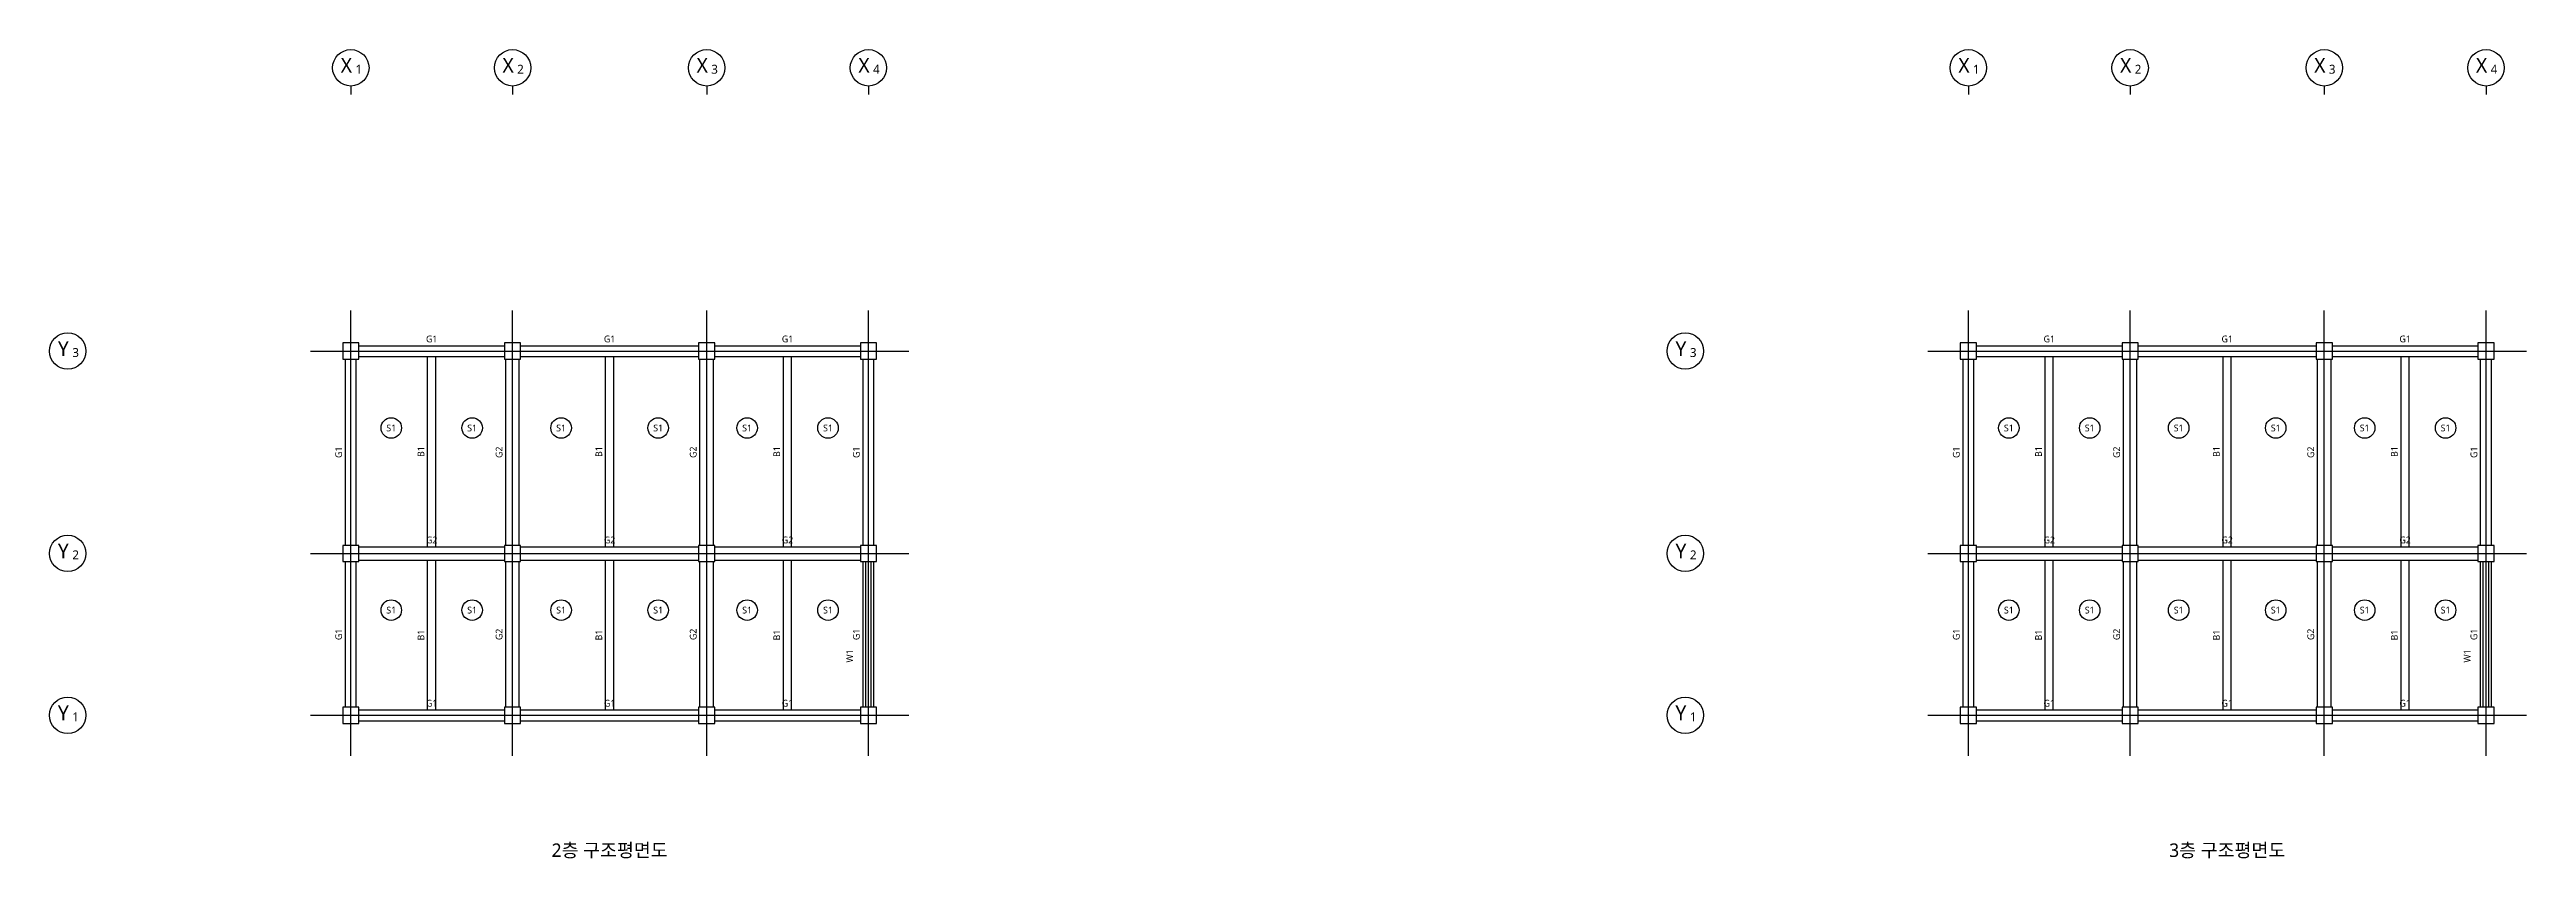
# Model space of a CAD drawing. Header units: millimetres. Extents: x -11175 to 201700, y -5303 to 124675.
# Drawn here: x -11175 to 80700, y 94696 to 124675 of the extents above; entities that cross this region are included whole.
import ezdxf
from ezdxf.enums import TextEntityAlignment as Align

# ---------------------------------------------------------------- set-up
doc = ezdxf.new("R2010")
doc.units = ezdxf.units.MM
for name, color, linetype in [('S-BEAM', 3, 'Continuous'), ('S-BEAM-TXT', 2, 'Continuous'), ('S-COLU', 7, 'Continuous'), ('S-GRID', 1, 'Continuous'), ('S-SLAB-TXT', 4, 'Continuous'), ('S-TITLE', 7, 'Continuous'), ('S-WALL', 5, 'Continuous')]:
    doc.layers.add(name, color=color, linetype=linetype)
doc.styles.add('KOR', font='malgun.ttf')

msp = doc.modelspace()

# ---------------------------------------------------------------- linework, layer by layer
at = {"layer": 'DIM'}
for p, q in [((0, 123325), (0, 123004)), ((6000, 123325), (6000, 123004)), ((13200, 123325), (13200, 123004)), ((19200, 123325), (19200, 123004)), ((60000, 123325), (60000, 123004)), ((66000, 123325), (66000, 123004)), ((73200, 123325), (73200, 123004)), ((79200, 123325), (79200, 123004))]:
    msp.add_line(p, q, dxfattribs=at)
for centre in [(0, 124000), (6000, 124000), (13200, 124000), (19200, 124000), (60000, 124000), (66000, 124000), (73200, 124000), (79200, 124000), (-10500, 113500), (49500, 113500), (-10500, 106000), (49500, 106000), (-10500, 100000), (49500, 100000)]:
    msp.add_circle(centre, 675, dxfattribs=at)
at = {"layer": 'S-BEAM'}
for p, q in [((-200, 106300), (-200, 113200)), ((200, 106300), (200, 113200)), ((300, 113700), (5700, 113700)), ((300, 113300), (5700, 113300)), ((2850, 106250), (2850, 113300)), ((3150, 106250), (3150, 113300)), ((5750, 106300), (5750, 113200)), ((6250, 106300), (6250, 113200)), ((6300, 113700), (12900, 113700)), ((6300, 113300), (12900, 113300)), ((9450, 106250), (9450, 113300)), ((9750, 106250), (9750, 113300)), ((12950, 106300), (12950, 113200)), ((13450, 106300), (13450, 113200)), ((13500, 113700), (18900, 113700)), ((13500, 113300), (18900, 113300)), ((16050, 106250), (16050, 113300)), ((16350, 106250), (16350, 113300)), ((19000, 106300), (19000, 113200)), ((19400, 106300), (19400, 113200)), ((59800, 106300), (59800, 113200)), ((60200, 106300), (60200, 113200)), ((60300, 113700), (65700, 113700)), ((60300, 113300), (65700, 113300)), ((62850, 106250), (62850, 113300)), ((63150, 106250), (63150, 113300)), ((65750, 106300), (65750, 113200)), ((66250, 106300), (66250, 113200)), ((66300, 113700), (72900, 113700)), ((66300, 113300), (72900, 113300)), ((69450, 106250), (69450, 113300)), ((69750, 106250), (69750, 113300)), ((72950, 106300), (72950, 113200)), ((73450, 106300), (73450, 113200)), ((73500, 113700), (78900, 113700)), ((73500, 113300), (78900, 113300)), ((76050, 106250), (76050, 113300)), ((76350, 106250), (76350, 113300)), ((79000, 106300), (79000, 113200)), ((79400, 106300), (79400, 113200)), ((-200, 100300), (-200, 105700)), ((200, 100300), (200, 105700)), ((300, 106250), (5700, 106250)), ((300, 105750), (5700, 105750)), ((2850, 100200), (2850, 105750)), ((3150, 100200), (3150, 105750)), ((5750, 100300), (5750, 105700)), ((6250, 100300), (6250, 105700)), ((6300, 106250), (12900, 106250)), ((6300, 105750), (12900, 105750)), ((9450, 100200), (9450, 105750)), ((9750, 100200), (9750, 105750)), ((12950, 100300), (12950, 105700)), ((13450, 100300), (13450, 105700)), ((13500, 106250), (18900, 106250)), ((13500, 105750), (18900, 105750)), ((16050, 100200), (16050, 105750)), ((16350, 100200), (16350, 105750)), ((19000, 100300), (19000, 105700)), ((19400, 100300), (19400, 105700)), ((59800, 100300), (59800, 105700)), ((60200, 100300), (60200, 105700)), ((60300, 106250), (65700, 106250)), ((60300, 105750), (65700, 105750)), ((62850, 100200), (62850, 105750)), ((63150, 100200), (63150, 105750)), ((65750, 100300), (65750, 105700)), ((66250, 100300), (66250, 105700)), ((66300, 106250), (72900, 106250)), ((66300, 105750), (72900, 105750)), ((69450, 100200), (69450, 105750)), ((69750, 100200), (69750, 105750)), ((72950, 100300), (72950, 105700)), ((73450, 100300), (73450, 105700)), ((73500, 106250), (78900, 106250)), ((73500, 105750), (78900, 105750)), ((76050, 100200), (76050, 105750)), ((76350, 100200), (76350, 105750)), ((79000, 100300), (79000, 105700)), ((79400, 100300), (79400, 105700)), ((300, 100200), (5700, 100200)), ((6300, 100200), (12900, 100200)), ((13500, 100200), (18900, 100200)), ((60300, 100200), (65700, 100200)), ((66300, 100200), (72900, 100200)), ((73500, 100200), (78900, 100200)), ((300, 99800), (5700, 99800)), ((6300, 99800), (12900, 99800)), ((13500, 99800), (18900, 99800)), ((60300, 99800), (65700, 99800)), ((66300, 99800), (72900, 99800)), ((73500, 99800), (78900, 99800))]:
    msp.add_line(p, q, dxfattribs=at)
at = {"layer": 'S-COLU'}
for points in [[(-300, 113200), (300, 113200), (300, 113800), (-300, 113800)], [(5700, 113200), (6300, 113200), (6300, 113800), (5700, 113800)], [(12900, 113200), (13500, 113200), (13500, 113800), (12900, 113800)], [(18900, 113200), (19500, 113200), (19500, 113800), (18900, 113800)], [(59700, 113200), (60300, 113200), (60300, 113800), (59700, 113800)], [(65700, 113200), (66300, 113200), (66300, 113800), (65700, 113800)], [(72900, 113200), (73500, 113200), (73500, 113800), (72900, 113800)], [(78900, 113200), (79500, 113200), (79500, 113800), (78900, 113800)], [(-300, 105700), (300, 105700), (300, 106300), (-300, 106300)], [(5700, 105700), (6300, 105700), (6300, 106300), (5700, 106300)], [(12900, 105700), (13500, 105700), (13500, 106300), (12900, 106300)], [(18900, 105700), (19500, 105700), (19500, 106300), (18900, 106300)], [(59700, 105700), (60300, 105700), (60300, 106300), (59700, 106300)], [(65700, 105700), (66300, 105700), (66300, 106300), (65700, 106300)], [(72900, 105700), (73500, 105700), (73500, 106300), (72900, 106300)], [(78900, 105700), (79500, 105700), (79500, 106300), (78900, 106300)], [(-300, 99700), (300, 99700), (300, 100300), (-300, 100300)], [(5700, 99700), (6300, 99700), (6300, 100300), (5700, 100300)], [(12900, 99700), (13500, 99700), (13500, 100300), (12900, 100300)], [(18900, 99700), (19500, 99700), (19500, 100300), (18900, 100300)], [(59700, 99700), (60300, 99700), (60300, 100300), (59700, 100300)], [(65700, 99700), (66300, 99700), (66300, 100300), (65700, 100300)], [(72900, 99700), (73500, 99700), (73500, 100300), (72900, 100300)], [(78900, 99700), (79500, 99700), (79500, 100300), (78900, 100300)]]:
    msp.add_lwpolyline(points, close=True, dxfattribs=at)
at = {"layer": 'S-GRID'}
for p, q in [((0, 98500), (0, 115000)), ((6000, 98500), (6000, 115000)), ((13200, 98500), (13200, 115000)), ((19200, 98500), (19200, 115000)), ((60000, 98500), (60000, 115000)), ((66000, 98500), (66000, 115000)), ((73200, 98500), (73200, 115000)), ((79200, 98500), (79200, 115000)), ((-1500, 113500), (20700, 113500)), ((58500, 113500), (80700, 113500)), ((-1500, 106000), (20700, 106000)), ((58500, 106000), (80700, 106000)), ((-1500, 100000), (20700, 100000)), ((58500, 100000), (80700, 100000))]:
    msp.add_line(p, q, dxfattribs=at)
at = {"layer": 'S-SLAB-TXT'}
for centre in [(1500, 110650), (4500, 110650), (7800, 110650), (11400, 110650), (14700, 110650), (17700, 110650), (61500, 110650), (64500, 110650), (67800, 110650), (71400, 110650), (74700, 110650), (77700, 110650), (1500, 103900), (4500, 103900), (7800, 103900), (11400, 103900), (14700, 103900), (17700, 103900), (61500, 103900), (64500, 103900), (67800, 103900), (71400, 103900), (74700, 103900), (77700, 103900)]:
    msp.add_circle(centre, 380, dxfattribs=at)
at = {"layer": 'S-WALL'}
for p, q in [((19100, 100300), (19100, 105700)), ((19300, 100300), (19300, 105700)), ((79100, 100300), (79100, 105700)), ((79300, 100300), (79300, 105700))]:
    msp.add_line(p, q, dxfattribs=at)

# ---------------------------------------------------------------- texts
at = {"layer": 'DIM', "style": 'KOR'}
for s, height, p in [('X', 550, (-164, 124092)), ('1', 330, (294, 123946)), ('X', 550, (5836, 124092)), ('2', 330, (6294, 123946)), ('X', 550, (13036, 124092)), ('3', 330, (13494, 123946)), ('X', 550, (19036, 124092)), ('4', 330, (19494, 123946)), ('X', 550, (59836, 124092)), ('1', 330, (60294, 123946)), ('X', 550, (65836, 124092)), ('2', 330, (66294, 123946)), ('X', 550, (73036, 124092)), ('3', 330, (73494, 123946)), ('X', 550, (79036, 124092)), ('4', 330, (79494, 123946)), ('Y', 550, (-10664, 113592)), ('3', 330, (-10206, 113446)), ('Y', 550, (49336, 113592)), ('3', 330, (49794, 113446)), ('Y', 550, (-10664, 106092)), ('2', 330, (-10206, 105946)), ('Y', 550, (49336, 106092)), ('2', 330, (49794, 105946)), ('Y', 550, (-10664, 100092)), ('Y', 550, (49336, 100092)), ('1', 330, (-10206, 99946)), ('1', 330, (49794, 99946))]:
    msp.add_text(s, height=height, dxfattribs=at).set_placement(p, align=Align.MIDDLE_CENTER)
at = {"layer": 'S-BEAM-TXT', "style": 'KOR'}
for s, p in [('G1', (3000, 113950)), ('G1', (9600, 113950)), ('G1', (16200, 113950)), ('G1', (63000, 113950)), ('G1', (69600, 113950)), ('G1', (76200, 113950)), ('G2', (3000, 106500)), ('G2', (9600, 106500)), ('G2', (16200, 106500)), ('G2', (63000, 106500)), ('G2', (69600, 106500)), ('G2', (76200, 106500)), ('G1', (3000, 100450)), ('G1', (9600, 100450)), ('G1', (16200, 100450)), ('G1', (63000, 100450)), ('G1', (69600, 100450)), ('G1', (76200, 100450))]:
    msp.add_text(s, height=250, dxfattribs=at).set_placement(p, align=Align.MIDDLE_CENTER)
for s, p in [('G1', (-450, 109750)), ('B1', (2600, 109775)), ('G2', (5500, 109750)), ('B1', (9200, 109775)), ('G2', (12700, 109750)), ('B1', (15800, 109775)), ('G1', (18750, 109750)), ('G1', (59550, 109750)), ('B1', (62600, 109775)), ('G2', (65500, 109750)), ('B1', (69200, 109775)), ('G2', (72700, 109750)), ('B1', (75800, 109775)), ('G1', (78750, 109750)), ('G1', (-450, 103000)), ('B1', (2600, 102975)), ('G2', (5500, 103000)), ('B1', (9200, 102975)), ('G2', (12700, 103000)), ('B1', (15800, 102975)), ('G1', (18750, 103000)), ('G1', (59550, 103000)), ('B1', (62600, 102975)), ('G2', (65500, 103000)), ('B1', (69200, 102975)), ('G2', (72700, 103000)), ('B1', (75800, 102975)), ('G1', (78750, 103000))]:
    msp.add_text(s, height=250, rotation=90, dxfattribs=at).set_placement(p, align=Align.MIDDLE_CENTER)
at = {"layer": 'S-SLAB-TXT', "style": 'KOR'}
for p in [(1500, 110650), (4500, 110650), (7800, 110650), (11400, 110650), (14700, 110650), (17700, 110650), (61500, 110650), (64500, 110650), (67800, 110650), (71400, 110650), (74700, 110650), (77700, 110650), (1500, 103900), (4500, 103900), (7800, 103900), (11400, 103900), (14700, 103900), (17700, 103900), (61500, 103900), (64500, 103900), (67800, 103900), (71400, 103900), (74700, 103900), (77700, 103900)]:
    msp.add_text('S1', height=250, dxfattribs=at).set_placement(p, align=Align.MIDDLE_CENTER)
at = {"layer": 'S-TITLE', "style": 'KOR'}
for s, p in [('2층 구조평면도', (9600, 95000)), ('3층 구조평면도', (69600, 95000))]:
    msp.add_text(s, height=500, dxfattribs=at).set_placement(p, align=Align.MIDDLE_CENTER)
at = {"layer": 'S-WALL', "style": 'KOR'}
for p in [(18500, 102200), (78500, 102200)]:
    msp.add_text('W1', height=250, rotation=90, dxfattribs=at).set_placement(p, align=Align.MIDDLE_CENTER)

doc.saveas('drawing.dxf')
